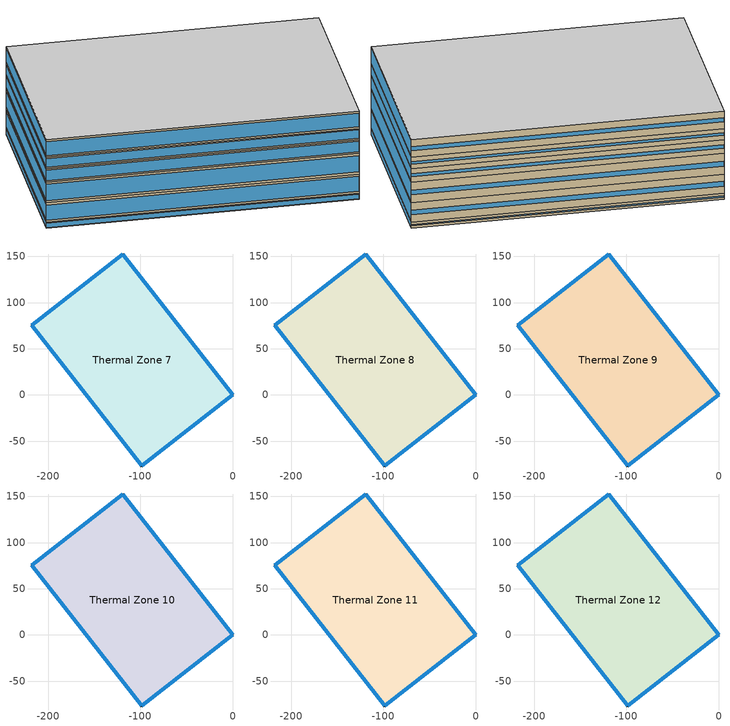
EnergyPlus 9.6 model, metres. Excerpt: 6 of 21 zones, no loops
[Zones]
Thermal Zone 7
 floor to Thermal Zone 6 (Interior Floor): 0,0 -98.56,-77.01 -217.74,75.54 -119.18,152.54 z47.82
 wall outside (Ext Wall): -217.74,75.54 -98.56,-77.01 0,0 -119.18,152.54 -217.74,75.54 z47.82:51.8
 window (Ext Window): -217.74,75.53 -98.57,-77 z48.26:51.36; -0.01,0.01 -119.17,152.54 z49.33:50.29; -98.56,-77 -0.01,-0.01 z48.18:51.44; -119.19,152.54 -217.74,75.54 z48.44:51.18
Thermal Zone 8
 floor to Thermal Zone 7 (Interior Floor): 0,0 -98.56,-77.01 -217.74,75.54 -119.18,152.54 z51.8
 wall outside (Ext Wall): -217.74,75.54 -98.56,-77.01 0,0 -119.18,152.54 -217.74,75.54 z51.8:65.13
 window (Ext Window): -217.74,75.53 -98.57,-77 z53.27:63.66; -0.01,0.01 -119.17,152.54 z56.87:60.06; -98.56,-77 -0.01,-0.01 z53:63.93; -119.19,152.54 -217.74,75.54 z53.87:63.06
Thermal Zone 9
 floor to Thermal Zone 8 (Interior Floor): 0,0 -98.56,-77.01 -217.74,75.54 -119.18,152.54 z65.13
 wall outside (Ext Wall): -217.74,75.54 -98.56,-77.01 0,0 -119.18,152.54 -217.74,75.54 z65.13:79.38
 window (Ext Window): -217.74,75.53 -98.57,-77 z66.7:77.81; -0.01,0.01 -119.17,152.54 z70.55:73.97; -98.56,-77 -0.01,-0.01 z66.41:78.1; -119.19,152.54 -217.74,75.54 z67.34:77.17
Thermal Zone 10
 floor to Thermal Zone 9 (Interior Floor): 0,0 -98.56,-77.01 -217.74,75.54 -119.18,152.54 z79.38
 wall outside (Ext Wall): -217.74,75.54 -98.56,-77.01 0,0 -119.18,152.54 -217.74,75.54 z79.38:88.62
 window (Ext Window): -217.74,75.53 -98.57,-77 z80.4:87.6; -0.01,0.01 -119.17,152.54 z82.89:85.11; -98.56,-77 -0.01,-0.01 z80.21:87.79; -119.19,152.54 -217.74,75.54 z80.81:87.19
Thermal Zone 11
 floor to Thermal Zone 10 (Interior Floor): 0,0 -98.56,-77.01 -217.74,75.54 -119.18,152.54 z88.62
 wall outside (Ext Wall): -217.74,75.54 -98.56,-77.01 0,0 -119.18,152.54 -217.74,75.54 z88.62:96.26
 window (Ext Window): -217.74,75.53 -98.57,-77 z89.46:95.42; -0.01,0.01 -119.17,152.54 z91.52:93.36; -98.56,-77 -0.01,-0.01 z89.31:95.57; -119.19,152.54 -217.74,75.54 z89.8:95.08
Thermal Zone 12
 floor to Thermal Zone 11 (Interior Floor): 0,0 -98.56,-77.01 -217.74,75.54 -119.18,152.54 z96.26
 wall outside (Ext Wall): -217.74,75.54 -98.56,-77.01 0,0 -119.18,152.54 -217.74,75.54 z96.26:108.21
 window (Ext Window): -217.74,75.53 -98.57,-77 z97.57:106.9; -0.01,0.01 -119.17,152.54 z100.8:103.67; -98.56,-77 -0.01,-0.01 z97.34:107.13; -119.19,152.54 -217.74,75.54 z98.11:106.36
 ceiling to Thermal Zone 13 (Interior Ceiling): -119.18,152.54 -217.74,75.54 -98.56,-77.01 0,0 z108.21
[Building]
Building 1: North Axis {deg}=-0
[Site:Location]
Washington Dc Dulles IntL Ar: Latitude {deg}=38.98; Longitude {deg}=-77.47; Time Zone {hr}=-5; Elevation {m}=82
[SizingPeriod:DesignDay] Month=7; Day of Month=21; Day Type=SummerDesignDay; Daily Dry-Bulb Temperature Range {deltaC}=14.4; Dry-Bulb Temperature Range Modifier Type=DefaultMultipliers; Barometric Pressure {Pa}=86790; Wind Speed {m/s}=5; Wind Direction {deg}=340; Rain Indicator=No; Snow Indicator=No; Daylight Saving Time Indicator=No; Solar Model Indicator=ASHRAETau; ASHRAE Clear Sky Optical Depth for Beam Irradiance (taub)=0.339; ASHRAE Clear Sky Optical Depth for Diffuse Irradiance (taud)=2.366; Begin Environment Reset Mode=FullResetAtBeginEnvironment
Name | Maximum Dry-Bulb Temperature {C} | Humidity Condition Type | Wetbulb or DewPoint at Maximum Dry-Bulb {C} | Enthalpy at Maximum Dry-Bulb {J/kg}
SALT-LAKE-CITY-IAP Ann Clg .4% Condns DB=>MWB | 36.5 | Wetbulb | 17.1
SALT-LAKE-CITY-IAP Ann Clg .4% Condns DP=>MDB | 22.5 | Dewpoint | 15.6
SALT-LAKE-CITY-IAP Ann Clg .4% Condns Enth=>MDB | 30.8 | Enthalpy |  | 59300
SALT-LAKE-CITY-IAP Ann Clg .4% Condns WB=>MDB | 31.2 | Wetbulb | 19
[Material] Thermal Absorptance=0.9
Name | Roughness | Thickness m | Conductivity W/m-K | Density kg/m3 | Specific Heat J/kg-K | Solar Absorptance | Visible Absorptance
wall concrete | MediumRough | 0.03 | 0.5 | 2243 | 837 | 0.65 | 0.65
Wall Insulation [18] | MediumRough | 0.1693 | 0.049 | 265 | 836.8 | 0.7 | 0.7
F16 Acoustic tile | MediumSmooth | 0.0191 | 0.06 | 368 | 590 | 0.3 | 0.3
M11 100mm lightweight concrete | MediumRough | 0.1016 | 0.53 | 1280 | 840 | 0.5 | 0.5
[Material:AirGap]
F05 Ceiling air space resistance: Thermal Resistance m2-K/W=0.18
[WindowMaterial:SimpleGlazingSystem]
Window Material Simple Glazing System: U-Factor W/m2-K=1.8; Solar Heat Gain Coefficient=0.3
[Construction]
Ext Wall: wall concrete, Wall Insulation [18]
Ext Window: Window Material Simple Glazing System
Interior Ceiling: M11 100mm lightweight concrete, F05 Ceiling air space resistance, F16 Acoustic tile
Interior Floor: F16 Acoustic tile, F05 Ceiling air space resistance, M11 100mm lightweight concrete
[Zone]
Thermal Zone 7: 232, 0, 0, 47.82, , 1, , , , , , Yes
Thermal Zone 8: 232, 0, 0, 51.8, , 1, , , , , , Yes
Thermal Zone 9: 232, 0, 0, 65.13, , 1, , , , , , Yes
Thermal Zone 10: 232, 0, 0, 79.38, , 1, , , , , , Yes
Thermal Zone 11: 232, 0, 0, 88.62, , 1, , , , , , Yes
Thermal Zone 12: 232, 0, 0, 96.26, , 1, , , , , , Yes
